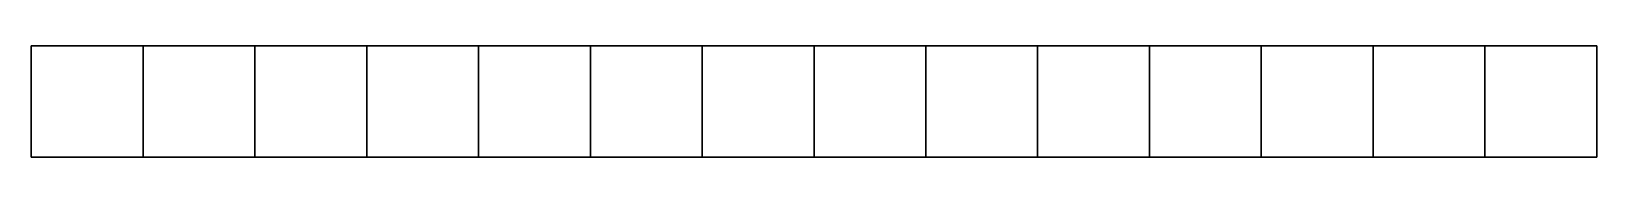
# Model space of a CAD drawing. Extents: x -700 to 700, y -50 to 50.
import ezdxf

# ---------------------------------------------------------------- set-up
doc = ezdxf.new("R2010")
doc.units = 0

msp = doc.modelspace()

# ---------------------------------------------------------------- linework, layer by layer
for points in [[(-700, -49.985458, 600), (-700, 49.985458, 600), (-600, 49.985458, 600), (-600, -49.985458, 600)], [(-700, -49.985458, -600), (-600, -49.985458, -600), (-600, 49.985458, -600), (-700, 49.985458, -600)], [(-700, -49.985458, -500.000031), (-700, -49.985458, -600), (-700, 49.985458, -600), (-700, 49.985458, -500.000031)], [(-700, -49.985458, -399.999969), (-700, -49.985458, -500.000031), (-700, 49.985458, -500.000031), (-700, 49.985458, -399.999969)], [(-700, -49.985458, -300), (-700, -49.985458, -399.999969), (-700, 49.985458, -399.999969), (-700, 49.985458, -300)], [(-700, -49.985458, -200.000031), (-700, -49.985458, -300), (-700, 49.985458, -300), (-700, 49.985458, -200.000031)], [(-700, -49.985458, -99.999977), (-700, -49.985458, -200.000031), (-700, 49.985458, -200.000031), (-700, 49.985458, -99.999977)], [(-700, -49.985458), (-700, -49.985458, -99.999977), (-700, 49.985458, -99.999977), (-700, 49.985458)], [(-700, -49.985458, 100.000015), (-700, -49.985458), (-700, 49.985458), (-700, 49.985458, 100.000015)], [(-700, -49.985458, 199.999985), (-700, -49.985458, 100.000015), (-700, 49.985458, 100.000015), (-700, 49.985458, 199.999985)], [(-700, -49.985458, 300), (-700, -49.985458, 199.999985), (-700, 49.985458, 199.999985), (-700, 49.985458, 300)], [(-700, -49.985458, 400), (-700, -49.985458, 300), (-700, 49.985458, 300), (-700, 49.985458, 400)], [(-700, -49.985458, 500), (-700, -49.985458, 400), (-700, 49.985458, 400), (-700, 49.985458, 500)], [(-700, -49.985458, 600), (-700, -49.985458, 500), (-700, 49.985458, 500), (-700, 49.985458, 600)], [(-700, 49.985458, 600), (-700, 49.985458, 500), (-600, 49.985458, 500), (-600, 49.985458, 600)], [(-700, 49.985458, 500), (-700, 49.985458, 400), (-600, 49.985458, 400), (-600, 49.985458, 500)], [(-700, 49.985458, 400), (-700, 49.985458, 300), (-600, 49.985458, 300), (-600, 49.985458, 400)], [(-700, 49.985458, 300), (-700, 49.985458, 199.999985), (-600, 49.985458, 199.999985), (-600, 49.985458, 300)], [(-700, 49.985458, 199.999985), (-700, 49.985458, 100.000015), (-600, 49.985458, 100.000015), (-600, 49.985458, 199.999985)], [(-700, 49.985458, 100.000015), (-700, 49.985458), (-600, 49.985458), (-600, 49.985458, 100.000015)], [(-700, 49.985458), (-700, 49.985458, -99.999977), (-600, 49.985458, -99.999977), (-600, 49.985458)], [(-700, 49.985458, -99.999977), (-700, 49.985458, -200.000031), (-600, 49.985458, -200.000031), (-600, 49.985458, -99.999977)], [(-700, 49.985458, -200.000031), (-700, 49.985458, -300), (-600, 49.985458, -300), (-600, 49.985458, -200.000031)], [(-700, 49.985458, -300), (-700, 49.985458, -399.999969), (-600, 49.985458, -399.999969), (-600, 49.985458, -300)], [(-700, 49.985458, -399.999969), (-700, 49.985458, -500.000031), (-600, 49.985458, -500.000031), (-600, 49.985458, -399.999969)], [(-700, 49.985458, -500.000031), (-700, 49.985458, -600), (-600, 49.985458, -600), (-600, 49.985458, -500.000031)], [(-600, -49.985458, 600), (-600, 49.985458, 600), (-500, 49.985458, 600), (-500, -49.985458, 600)], [(-600, -49.985458, -600), (-500, -49.985458, -600), (-500, 49.985458, -600), (-600, 49.985458, -600)], [(-600, 49.985458, 600), (-600, 49.985458, 500), (-500, 49.985458, 500), (-500, 49.985458, 600)], [(-600, 49.985458, 500), (-600, 49.985458, 400), (-500, 49.985458, 400), (-500, 49.985458, 500)], [(-600, 49.985458, 400), (-600, 49.985458, 300), (-500, 49.985458, 300), (-500, 49.985458, 400)], [(-600, 49.985458, 300), (-600, 49.985458, 199.999985), (-500, 49.985458, 199.999985), (-500, 49.985458, 300)], [(-600, 49.985458, 199.999985), (-600, 49.985458, 100.000015), (-500, 49.985458, 100.000015), (-500, 49.985458, 199.999985)], [(-600, 49.985458, 100.000015), (-600, 49.985458), (-500, 49.985458), (-500, 49.985458, 100.000015)], [(-600, 49.985458), (-600, 49.985458, -99.999977), (-500, 49.985458, -99.999977), (-500, 49.985458)], [(-600, 49.985458, -99.999977), (-600, 49.985458, -200.000031), (-500, 49.985458, -200.000031), (-500, 49.985458, -99.999977)], [(-600, 49.985458, -200.000031), (-600, 49.985458, -300), (-500, 49.985458, -300), (-500, 49.985458, -200.000031)], [(-600, 49.985458, -300), (-600, 49.985458, -399.999969), (-500, 49.985458, -399.999969), (-500, 49.985458, -300)], [(-600, 49.985458, -399.999969), (-600, 49.985458, -500.000031), (-500, 49.985458, -500.000031), (-500, 49.985458, -399.999969)], [(-600, 49.985458, -500.000031), (-600, 49.985458, -600), (-500, 49.985458, -600), (-500, 49.985458, -500.000031)], [(-500, -49.985458, 600), (-500, 49.985458, 600), (-400, 49.985458, 600), (-400, -49.985458, 600)], [(-500, -49.985458, -600), (-400, -49.985458, -600), (-400, 49.985458, -600), (-500, 49.985458, -600)], [(-500, 49.985458, 600), (-500, 49.985458, 500), (-400, 49.985458, 500), (-400, 49.985458, 600)], [(-500, 49.985458, 500), (-500, 49.985458, 400), (-400, 49.985458, 400), (-400, 49.985458, 500)], [(-500, 49.985458, 400), (-500, 49.985458, 300), (-400, 49.985458, 300), (-400, 49.985458, 400)], [(-500, 49.985458, 300), (-500, 49.985458, 199.999985), (-400, 49.985458, 199.999985), (-400, 49.985458, 300)], [(-500, 49.985458, 199.999985), (-500, 49.985458, 100.000015), (-400, 49.985458, 100.000015), (-400, 49.985458, 199.999985)], [(-500, 49.985458, 100.000015), (-500, 49.985458), (-400, 49.985458), (-400, 49.985458, 100.000015)], [(-500, 49.985458), (-500, 49.985458, -99.999977), (-400, 49.985458, -99.999977), (-400, 49.985458)], [(-500, 49.985458, -99.999977), (-500, 49.985458, -200.000031), (-400, 49.985458, -200.000031), (-400, 49.985458, -99.999977)], [(-500, 49.985458, -200.000031), (-500, 49.985458, -300), (-400, 49.985458, -300), (-400, 49.985458, -200.000031)], [(-500, 49.985458, -300), (-500, 49.985458, -399.999969), (-400, 49.985458, -399.999969), (-400, 49.985458, -300)], [(-500, 49.985458, -399.999969), (-500, 49.985458, -500.000031), (-400, 49.985458, -500.000031), (-400, 49.985458, -399.999969)], [(-500, 49.985458, -500.000031), (-500, 49.985458, -600), (-400, 49.985458, -600), (-400, 49.985458, -500.000031)], [(-400, -49.985458, 600), (-400, 49.985458, 600), (-300, 49.985458, 600), (-300, -49.985458, 600)], [(-400, -49.985458, -600), (-300, -49.985458, -600), (-300, 49.985458, -600), (-400, 49.985458, -600)], [(-400, 49.985458, 600), (-400, 49.985458, 500), (-300, 49.985458, 500), (-300, 49.985458, 600)], [(-400, 49.985458, 500), (-400, 49.985458, 400), (-300, 49.985458, 400), (-300, 49.985458, 500)], [(-400, 49.985458, 400), (-400, 49.985458, 300), (-300, 49.985458, 300), (-300, 49.985458, 400)], [(-400, 49.985458, 300), (-400, 49.985458, 199.999985), (-300, 49.985458, 199.999985), (-300, 49.985458, 300)], [(-400, 49.985458, 199.999985), (-400, 49.985458, 100.000015), (-300, 49.985458, 100.000015), (-300, 49.985458, 199.999985)], [(-400, 49.985458, 100.000015), (-400, 49.985458), (-300, 49.985458), (-300, 49.985458, 100.000015)], [(-400, 49.985458), (-400, 49.985458, -99.999977), (-300, 49.985458, -99.999977), (-300, 49.985458)], [(-400, 49.985458, -99.999977), (-400, 49.985458, -200.000031), (-300, 49.985458, -200.000031), (-300, 49.985458, -99.999977)], [(-400, 49.985458, -200.000031), (-400, 49.985458, -300), (-300, 49.985458, -300), (-300, 49.985458, -200.000031)], [(-400, 49.985458, -300), (-400, 49.985458, -399.999969), (-300, 49.985458, -399.999969), (-300, 49.985458, -300)], [(-400, 49.985458, -399.999969), (-400, 49.985458, -500.000031), (-300, 49.985458, -500.000031), (-300, 49.985458, -399.999969)], [(-400, 49.985458, -500.000031), (-400, 49.985458, -600), (-300, 49.985458, -600), (-300, 49.985458, -500.000031)], [(-300, -49.985458, 600), (-300, 49.985458, 600), (-199.999985, 49.985458, 600), (-199.999985, -49.985458, 600)], [(-300, -49.985458, -600), (-199.999985, -49.985458, -600), (-199.999985, 49.985458, -600), (-300, 49.985458, -600)], [(-300, 49.985458, 600), (-300, 49.985458, 500), (-199.999985, 49.985458, 500), (-199.999985, 49.985458, 600)], [(-300, 49.985458, 500), (-300, 49.985458, 400), (-199.999985, 49.985458, 400), (-199.999985, 49.985458, 500)], [(-300, 49.985458, 400), (-300, 49.985458, 300), (-199.999985, 49.985458, 300), (-199.999985, 49.985458, 400)], [(-300, 49.985458, 300), (-300, 49.985458, 199.999985), (-199.999985, 49.985458, 199.999985), (-199.999985, 49.985458, 300)], [(-300, 49.985458, 199.999985), (-300, 49.985458, 100.000015), (-199.999985, 49.985458, 100.000015), (-199.999985, 49.985458, 199.999985)], [(-300, 49.985458, 100.000015), (-300, 49.985458), (-199.999985, 49.985458), (-199.999985, 49.985458, 100.000015)], [(-300, 49.985458), (-300, 49.985458, -99.999977), (-199.999985, 49.985458, -99.999977), (-199.999985, 49.985458)], [(-300, 49.985458, -99.999977), (-300, 49.985458, -200.000031), (-199.999985, 49.985458, -200.000031), (-199.999985, 49.985458, -99.999977)], [(-300, 49.985458, -200.000031), (-300, 49.985458, -300), (-199.999985, 49.985458, -300), (-199.999985, 49.985458, -200.000031)], [(-300, 49.985458, -300), (-300, 49.985458, -399.999969), (-199.999985, 49.985458, -399.999969), (-199.999985, 49.985458, -300)], [(-300, 49.985458, -399.999969), (-300, 49.985458, -500.000031), (-199.999985, 49.985458, -500.000031), (-199.999985, 49.985458, -399.999969)], [(-300, 49.985458, -500.000031), (-300, 49.985458, -600), (-199.999985, 49.985458, -600), (-199.999985, 49.985458, -500.000031)], [(-199.999985, -49.985458, 600), (-199.999985, 49.985458, 600), (-99.999992, 49.985458, 600), (-99.999992, -49.985458, 600)], [(-199.999985, -49.985458, -600), (-99.999992, -49.985458, -600), (-99.999992, 49.985458, -600), (-199.999985, 49.985458, -600)], [(-199.999985, 49.985458, 600), (-199.999985, 49.985458, 500), (-99.999992, 49.985458, 500), (-99.999992, 49.985458, 600)], [(-199.999985, 49.985458, 500), (-199.999985, 49.985458, 400), (-99.999992, 49.985458, 400), (-99.999992, 49.985458, 500)], [(-199.999985, 49.985458, 400), (-199.999985, 49.985458, 300), (-99.999992, 49.985458, 300), (-99.999992, 49.985458, 400)], [(-199.999985, 49.985458, 300), (-199.999985, 49.985458, 199.999985), (-99.999992, 49.985458, 199.999985), (-99.999992, 49.985458, 300)], [(-199.999985, 49.985458, 199.999985), (-199.999985, 49.985458, 100.000015), (-99.999992, 49.985458, 100.000015), (-99.999992, 49.985458, 199.999985)], [(-199.999985, 49.985458, 100.000015), (-199.999985, 49.985458), (-99.999992, 49.985458), (-99.999992, 49.985458, 100.000015)], [(-199.999985, 49.985458), (-199.999985, 49.985458, -99.999977), (-99.999992, 49.985458, -99.999977), (-99.999992, 49.985458)], [(-199.999985, 49.985458, -99.999977), (-199.999985, 49.985458, -200.000031), (-99.999992, 49.985458, -200.000031), (-99.999992, 49.985458, -99.999977)], [(-199.999985, 49.985458, -200.000031), (-199.999985, 49.985458, -300), (-99.999992, 49.985458, -300), (-99.999992, 49.985458, -200.000031)], [(-199.999985, 49.985458, -300), (-199.999985, 49.985458, -399.999969), (-99.999992, 49.985458, -399.999969), (-99.999992, 49.985458, -300)], [(-199.999985, 49.985458, -399.999969), (-199.999985, 49.985458, -500.000031), (-99.999992, 49.985458, -500.000031), (-99.999992, 49.985458, -399.999969)], [(-199.999985, 49.985458, -500.000031), (-199.999985, 49.985458, -600), (-99.999992, 49.985458, -600), (-99.999992, 49.985458, -500.000031)], [(-99.999992, -49.985458, 600), (-99.999992, 49.985458, 600), (0, 49.985458, 600), (0, -49.985458, 600)], [(-99.999992, -49.985458, -600), (0, -49.985458, -600), (0, 49.985458, -600), (-99.999992, 49.985458, -600)], [(-99.999992, 49.985458, 600), (-99.999992, 49.985458, 500), (0, 49.985458, 500), (0, 49.985458, 600)], [(-99.999992, 49.985458, 500), (-99.999992, 49.985458, 400), (0, 49.985458, 400), (0, 49.985458, 500)], [(-99.999992, 49.985458, 400), (-99.999992, 49.985458, 300), (0, 49.985458, 300), (0, 49.985458, 400)], [(-99.999992, 49.985458, 300), (-99.999992, 49.985458, 199.999985), (0, 49.985458, 199.999985), (0, 49.985458, 300)], [(-99.999992, 49.985458, 199.999985), (-99.999992, 49.985458, 100.000015), (0, 49.985458, 100.000015), (0, 49.985458, 199.999985)], [(-99.999992, 49.985458, 100.000015), (-99.999992, 49.985458), (0, 49.985458), (0, 49.985458, 100.000015)], [(-99.999992, 49.985458), (-99.999992, 49.985458, -99.999977), (0, 49.985458, -99.999977), (0, 49.985458)], [(-99.999992, 49.985458, -99.999977), (-99.999992, 49.985458, -200.000031), (0, 49.985458, -200.000031), (0, 49.985458, -99.999977)], [(-99.999992, 49.985458, -200.000031), (-99.999992, 49.985458, -300), (0, 49.985458, -300), (0, 49.985458, -200.000031)], [(-99.999992, 49.985458, -300), (-99.999992, 49.985458, -399.999969), (0, 49.985458, -399.999969), (0, 49.985458, -300)], [(-99.999992, 49.985458, -399.999969), (-99.999992, 49.985458, -500.000031), (0, 49.985458, -500.000031), (0, 49.985458, -399.999969)], [(-99.999992, 49.985458, -500.000031), (-99.999992, 49.985458, -600), (0, 49.985458, -600), (0, 49.985458, -500.000031)], [(0, -49.985458, 600), (0, 49.985458, 600), (100.000031, 49.985458, 600), (100.000031, -49.985458, 600)], [(0, -49.985458, -600), (100.000031, -49.985458, -600), (100.000031, 49.985458, -600), (0, 49.985458, -600)], [(0, 49.985458, 600), (0, 49.985458, 500), (100.000031, 49.985458, 500), (100.000031, 49.985458, 600)], [(0, 49.985458, 500), (0, 49.985458, 400), (100.000031, 49.985458, 400), (100.000031, 49.985458, 500)], [(0, 49.985458, 400), (0, 49.985458, 300), (100.000031, 49.985458, 300), (100.000031, 49.985458, 400)], [(0, 49.985458, 300), (0, 49.985458, 199.999985), (100.000031, 49.985458, 199.999985), (100.000031, 49.985458, 300)], [(0, 49.985458, 199.999985), (0, 49.985458, 100.000015), (100.000031, 49.985458, 100.000015), (100.000031, 49.985458, 199.999985)], [(0, 49.985458, 100.000015), (0, 49.985458), (100.000031, 49.985458), (100.000031, 49.985458, 100.000015)], [(0, 49.985458), (0, 49.985458, -99.999977), (100.000031, 49.985458, -99.999977), (100.000031, 49.985458)], [(0, 49.985458, -99.999977), (0, 49.985458, -200.000031), (100.000031, 49.985458, -200.000031), (100.000031, 49.985458, -99.999977)], [(0, 49.985458, -200.000031), (0, 49.985458, -300), (100.000031, 49.985458, -300), (100.000031, 49.985458, -200.000031)], [(0, 49.985458, -300), (0, 49.985458, -399.999969), (100.000031, 49.985458, -399.999969), (100.000031, 49.985458, -300)], [(0, 49.985458, -399.999969), (0, 49.985458, -500.000031), (100.000031, 49.985458, -500.000031), (100.000031, 49.985458, -399.999969)], [(0, 49.985458, -500.000031), (0, 49.985458, -600), (100.000031, 49.985458, -600), (100.000031, 49.985458, -500.000031)], [(100.000031, -49.985458, 600), (100.000031, 49.985458, 600), (200, 49.985458, 600), (200, -49.985458, 600)], [(100.000031, -49.985458, -600), (200, -49.985458, -600), (200, 49.985458, -600), (100.000031, 49.985458, -600)], [(100.000031, 49.985458, 600), (100.000031, 49.985458, 500), (200, 49.985458, 500), (200, 49.985458, 600)], [(100.000031, 49.985458, 500), (100.000031, 49.985458, 400), (200, 49.985458, 400), (200, 49.985458, 500)], [(100.000031, 49.985458, 400), (100.000031, 49.985458, 300), (200, 49.985458, 300), (200, 49.985458, 400)], [(100.000031, 49.985458, 300), (100.000031, 49.985458, 199.999985), (200, 49.985458, 199.999985), (200, 49.985458, 300)], [(100.000031, 49.985458, 199.999985), (100.000031, 49.985458, 100.000015), (200, 49.985458, 100.000015), (200, 49.985458, 199.999985)], [(100.000031, 49.985458, 100.000015), (100.000031, 49.985458), (200, 49.985458), (200, 49.985458, 100.000015)], [(100.000031, 49.985458), (100.000031, 49.985458, -99.999977), (200, 49.985458, -99.999977), (200, 49.985458)], [(100.000031, 49.985458, -99.999977), (100.000031, 49.985458, -200.000031), (200, 49.985458, -200.000031), (200, 49.985458, -99.999977)], [(100.000031, 49.985458, -200.000031), (100.000031, 49.985458, -300), (200, 49.985458, -300), (200, 49.985458, -200.000031)], [(100.000031, 49.985458, -300), (100.000031, 49.985458, -399.999969), (200, 49.985458, -399.999969), (200, 49.985458, -300)], [(100.000031, 49.985458, -399.999969), (100.000031, 49.985458, -500.000031), (200, 49.985458, -500.000031), (200, 49.985458, -399.999969)], [(100.000031, 49.985458, -500.000031), (100.000031, 49.985458, -600), (200, 49.985458, -600), (200, 49.985458, -500.000031)], [(200, -49.985458, 600), (200, 49.985458, 600), (300.000031, 49.985458, 600), (300.000031, -49.985458, 600)], [(200, -49.985458, -600), (300.000031, -49.985458, -600), (300.000031, 49.985458, -600), (200, 49.985458, -600)], [(200, 49.985458, 600), (200, 49.985458, 500), (300.000031, 49.985458, 500), (300.000031, 49.985458, 600)], [(200, 49.985458, 500), (200, 49.985458, 400), (300.000031, 49.985458, 400), (300.000031, 49.985458, 500)], [(200, 49.985458, 400), (200, 49.985458, 300), (300.000031, 49.985458, 300), (300.000031, 49.985458, 400)], [(200, 49.985458, 300), (200, 49.985458, 199.999985), (300.000031, 49.985458, 199.999985), (300.000031, 49.985458, 300)], [(200, 49.985458, 199.999985), (200, 49.985458, 100.000015), (300.000031, 49.985458, 100.000015), (300.000031, 49.985458, 199.999985)], [(200, 49.985458, 100.000015), (200, 49.985458), (300.000031, 49.985458), (300.000031, 49.985458, 100.000015)], [(200, 49.985458), (200, 49.985458, -99.999977), (300.000031, 49.985458, -99.999977), (300.000031, 49.985458)], [(200, 49.985458, -99.999977), (200, 49.985458, -200.000031), (300.000031, 49.985458, -200.000031), (300.000031, 49.985458, -99.999977)], [(200, 49.985458, -200.000031), (200, 49.985458, -300), (300.000031, 49.985458, -300), (300.000031, 49.985458, -200.000031)], [(200, 49.985458, -300), (200, 49.985458, -399.999969), (300.000031, 49.985458, -399.999969), (300.000031, 49.985458, -300)], [(200, 49.985458, -399.999969), (200, 49.985458, -500.000031), (300.000031, 49.985458, -500.000031), (300.000031, 49.985458, -399.999969)], [(200, 49.985458, -500.000031), (200, 49.985458, -600), (300.000031, 49.985458, -600), (300.000031, 49.985458, -500.000031)], [(300.000031, -49.985458, 600), (300.000031, 49.985458, 600), (399.999969, 49.985458, 600), (399.999969, -49.985458, 600)], [(300.000031, -49.985458, -600), (399.999969, -49.985458, -600), (399.999969, 49.985458, -600), (300.000031, 49.985458, -600)], [(300.000031, 49.985458, 600), (300.000031, 49.985458, 500), (399.999969, 49.985458, 500), (399.999969, 49.985458, 600)], [(300.000031, 49.985458, 500), (300.000031, 49.985458, 400), (399.999969, 49.985458, 400), (399.999969, 49.985458, 500)], [(300.000031, 49.985458, 400), (300.000031, 49.985458, 300), (399.999969, 49.985458, 300), (399.999969, 49.985458, 400)], [(300.000031, 49.985458, 300), (300.000031, 49.985458, 199.999985), (399.999969, 49.985458, 199.999985), (399.999969, 49.985458, 300)], [(300.000031, 49.985458, 199.999985), (300.000031, 49.985458, 100.000015), (399.999969, 49.985458, 100.000015), (399.999969, 49.985458, 199.999985)], [(300.000031, 49.985458, 100.000015), (300.000031, 49.985458), (399.999969, 49.985458), (399.999969, 49.985458, 100.000015)], [(300.000031, 49.985458), (300.000031, 49.985458, -99.999977), (399.999969, 49.985458, -99.999977), (399.999969, 49.985458)], [(300.000031, 49.985458, -99.999977), (300.000031, 49.985458, -200.000031), (399.999969, 49.985458, -200.000031), (399.999969, 49.985458, -99.999977)], [(300.000031, 49.985458, -200.000031), (300.000031, 49.985458, -300), (399.999969, 49.985458, -300), (399.999969, 49.985458, -200.000031)], [(300.000031, 49.985458, -300), (300.000031, 49.985458, -399.999969), (399.999969, 49.985458, -399.999969), (399.999969, 49.985458, -300)], [(300.000031, 49.985458, -399.999969), (300.000031, 49.985458, -500.000031), (399.999969, 49.985458, -500.000031), (399.999969, 49.985458, -399.999969)], [(300.000031, 49.985458, -500.000031), (300.000031, 49.985458, -600), (399.999969, 49.985458, -600), (399.999969, 49.985458, -500.000031)], [(399.999969, -49.985458, 600), (399.999969, 49.985458, 600), (500, 49.985458, 600), (500, -49.985458, 600)], [(399.999969, -49.985458, -600), (500, -49.985458, -600), (500, 49.985458, -600), (399.999969, 49.985458, -600)], [(399.999969, 49.985458, 600), (399.999969, 49.985458, 500), (500, 49.985458, 500), (500, 49.985458, 600)], [(399.999969, 49.985458, 500), (399.999969, 49.985458, 400), (500, 49.985458, 400), (500, 49.985458, 500)], [(399.999969, 49.985458, 400), (399.999969, 49.985458, 300), (500, 49.985458, 300), (500, 49.985458, 400)], [(399.999969, 49.985458, 300), (399.999969, 49.985458, 199.999985), (500, 49.985458, 199.999985), (500, 49.985458, 300)], [(399.999969, 49.985458, 199.999985), (399.999969, 49.985458, 100.000015), (500, 49.985458, 100.000015), (500, 49.985458, 199.999985)], [(399.999969, 49.985458, 100.000015), (399.999969, 49.985458), (500, 49.985458), (500, 49.985458, 100.000015)], [(399.999969, 49.985458), (399.999969, 49.985458, -99.999977), (500, 49.985458, -99.999977), (500, 49.985458)], [(399.999969, 49.985458, -99.999977), (399.999969, 49.985458, -200.000031), (500, 49.985458, -200.000031), (500, 49.985458, -99.999977)], [(399.999969, 49.985458, -200.000031), (399.999969, 49.985458, -300), (500, 49.985458, -300), (500, 49.985458, -200.000031)], [(399.999969, 49.985458, -300), (399.999969, 49.985458, -399.999969), (500, 49.985458, -399.999969), (500, 49.985458, -300)], [(399.999969, 49.985458, -399.999969), (399.999969, 49.985458, -500.000031), (500, 49.985458, -500.000031), (500, 49.985458, -399.999969)], [(399.999969, 49.985458, -500.000031), (399.999969, 49.985458, -600), (500, 49.985458, -600), (500, 49.985458, -500.000031)], [(500, -49.985458, 600), (500, 49.985458, 600), (599.999939, 49.985458, 600), (599.999939, -49.985458, 600)], [(500, -49.985458, -600), (599.999939, -49.985458, -600), (599.999939, 49.985458, -600), (500, 49.985458, -600)], [(500, 49.985458, 600), (500, 49.985458, 500), (599.999939, 49.985458, 500), (599.999939, 49.985458, 600)], [(500, 49.985458, 500), (500, 49.985458, 400), (599.999939, 49.985458, 400), (599.999939, 49.985458, 500)], [(500, 49.985458, 400), (500, 49.985458, 300), (599.999939, 49.985458, 300), (599.999939, 49.985458, 400)], [(500, 49.985458, 300), (500, 49.985458, 199.999985), (599.999939, 49.985458, 199.999985), (599.999939, 49.985458, 300)], [(500, 49.985458, 199.999985), (500, 49.985458, 100.000015), (599.999939, 49.985458, 100.000015), (599.999939, 49.985458, 199.999985)], [(500, 49.985458, 100.000015), (500, 49.985458), (599.999939, 49.985458), (599.999939, 49.985458, 100.000015)], [(500, 49.985458), (500, 49.985458, -99.999977), (599.999939, 49.985458, -99.999977), (599.999939, 49.985458)], [(500, 49.985458, -99.999977), (500, 49.985458, -200.000031), (599.999939, 49.985458, -200.000031), (599.999939, 49.985458, -99.999977)], [(500, 49.985458, -200.000031), (500, 49.985458, -300), (599.999939, 49.985458, -300), (599.999939, 49.985458, -200.000031)], [(500, 49.985458, -300), (500, 49.985458, -399.999969), (599.999939, 49.985458, -399.999969), (599.999939, 49.985458, -300)], [(500, 49.985458, -399.999969), (500, 49.985458, -500.000031), (599.999939, 49.985458, -500.000031), (599.999939, 49.985458, -399.999969)], [(500, 49.985458, -500.000031), (500, 49.985458, -600), (599.999939, 49.985458, -600), (599.999939, 49.985458, -500.000031)], [(599.999939, -49.985458, 600), (599.999939, 49.985458, 600), (700, 49.985458, 600), (700, -49.985458, 600)], [(599.999939, -49.985458, -600), (700, -49.985458, -600), (700, 49.985458, -600), (599.999939, 49.985458, -600)], [(599.999939, 49.985458, 600), (599.999939, 49.985458, 500), (700, 49.985458, 500), (700, 49.985458, 600)], [(599.999939, 49.985458, 500), (599.999939, 49.985458, 400), (700, 49.985458, 400), (700, 49.985458, 500)], [(599.999939, 49.985458, 400), (599.999939, 49.985458, 300), (700, 49.985458, 300), (700, 49.985458, 400)], [(599.999939, 49.985458, 300), (599.999939, 49.985458, 199.999985), (700, 49.985458, 199.999985), (700, 49.985458, 300)], [(599.999939, 49.985458, 199.999985), (599.999939, 49.985458, 100.000015), (700, 49.985458, 100.000015), (700, 49.985458, 199.999985)], [(599.999939, 49.985458, 100.000015), (599.999939, 49.985458), (700, 49.985458), (700, 49.985458, 100.000015)], [(599.999939, 49.985458), (599.999939, 49.985458, -99.999977), (700, 49.985458, -99.999977), (700, 49.985458)], [(599.999939, 49.985458, -99.999977), (599.999939, 49.985458, -200.000031), (700, 49.985458, -200.000031), (700, 49.985458, -99.999977)], [(599.999939, 49.985458, -200.000031), (599.999939, 49.985458, -300), (700, 49.985458, -300), (700, 49.985458, -200.000031)], [(599.999939, 49.985458, -300), (599.999939, 49.985458, -399.999969), (700, 49.985458, -399.999969), (700, 49.985458, -300)], [(599.999939, 49.985458, -399.999969), (599.999939, 49.985458, -500.000031), (700, 49.985458, -500.000031), (700, 49.985458, -399.999969)], [(599.999939, 49.985458, -500.000031), (599.999939, 49.985458, -600), (700, 49.985458, -600), (700, 49.985458, -500.000031)], [(700, -49.985458, 600), (700, 49.985458, 600), (700, 49.985458, 500), (700, -49.985458, 500)], [(700, -49.985458, 500), (700, 49.985458, 500), (700, 49.985458, 400), (700, -49.985458, 400)], [(700, -49.985458, 400), (700, 49.985458, 400), (700, 49.985458, 300), (700, -49.985458, 300)], [(700, -49.985458, 300), (700, 49.985458, 300), (700, 49.985458, 199.999985), (700, -49.985458, 199.999985)], [(700, -49.985458, 199.999985), (700, 49.985458, 199.999985), (700, 49.985458, 100.000015), (700, -49.985458, 100.000015)], [(700, -49.985458, 100.000015), (700, 49.985458, 100.000015), (700, 49.985458), (700, -49.985458)], [(700, -49.985458), (700, 49.985458), (700, 49.985458, -99.999977), (700, -49.985458, -99.999977)], [(700, -49.985458, -99.999977), (700, 49.985458, -99.999977), (700, 49.985458, -200.000031), (700, -49.985458, -200.000031)], [(700, -49.985458, -200.000031), (700, 49.985458, -200.000031), (700, 49.985458, -300), (700, -49.985458, -300)], [(700, -49.985458, -300), (700, 49.985458, -300), (700, 49.985458, -399.999969), (700, -49.985458, -399.999969)], [(700, -49.985458, -399.999969), (700, 49.985458, -399.999969), (700, 49.985458, -500.000031), (700, -49.985458, -500.000031)], [(700, -49.985458, -500.000031), (700, 49.985458, -500.000031), (700, 49.985458, -600), (700, -49.985458, -600)], [(-700, -49.985458, 600), (-600, -49.985458, 600), (-600, -49.985458, 500), (-700, -49.985458, 500)], [(-700, -49.985458, 500), (-600, -49.985458, 500), (-600, -49.985458, 400), (-700, -49.985458, 400)], [(-700, -49.985458, 400), (-600, -49.985458, 400), (-600, -49.985458, 300), (-700, -49.985458, 300)], [(-700, -49.985458, 300), (-600, -49.985458, 300), (-600, -49.985458, 199.999985), (-700, -49.985458, 199.999985)], [(-700, -49.985458, 199.999985), (-600, -49.985458, 199.999985), (-600, -49.985458, 100.000015), (-700, -49.985458, 100.000015)], [(-700, -49.985458, 100.000015), (-600, -49.985458, 100.000015), (-600, -49.985458), (-700, -49.985458)], [(-700, -49.985458), (-600, -49.985458), (-600, -49.985458, -99.999977), (-700, -49.985458, -99.999977)], [(-700, -49.985458, -99.999977), (-600, -49.985458, -99.999977), (-600, -49.985458, -200.000031), (-700, -49.985458, -200.000031)], [(-700, -49.985458, -200.000031), (-600, -49.985458, -200.000031), (-600, -49.985458, -300), (-700, -49.985458, -300)], [(-700, -49.985458, -300), (-600, -49.985458, -300), (-600, -49.985458, -399.999969), (-700, -49.985458, -399.999969)], [(-700, -49.985458, -399.999969), (-600, -49.985458, -399.999969), (-600, -49.985458, -500.000031), (-700, -49.985458, -500.000031)], [(-700, -49.985458, -500.000031), (-600, -49.985458, -500.000031), (-600, -49.985458, -600), (-700, -49.985458, -600)], [(-600, -49.985458, 600), (-500, -49.985458, 600), (-500, -49.985458, 500), (-600, -49.985458, 500)], [(-600, -49.985458, 500), (-500, -49.985458, 500), (-500, -49.985458, 400), (-600, -49.985458, 400)], [(-600, -49.985458, 400), (-500, -49.985458, 400), (-500, -49.985458, 300), (-600, -49.985458, 300)], [(-600, -49.985458, 300), (-500, -49.985458, 300), (-500, -49.985458, 199.999985), (-600, -49.985458, 199.999985)], [(-600, -49.985458, 199.999985), (-500, -49.985458, 199.999985), (-500, -49.985458, 100.000015), (-600, -49.985458, 100.000015)], [(-600, -49.985458, 100.000015), (-500, -49.985458, 100.000015), (-500, -49.985458), (-600, -49.985458)], [(-600, -49.985458), (-500, -49.985458), (-500, -49.985458, -99.999977), (-600, -49.985458, -99.999977)], [(-600, -49.985458, -99.999977), (-500, -49.985458, -99.999977), (-500, -49.985458, -200.000031), (-600, -49.985458, -200.000031)], [(-600, -49.985458, -200.000031), (-500, -49.985458, -200.000031), (-500, -49.985458, -300), (-600, -49.985458, -300)], [(-600, -49.985458, -300), (-500, -49.985458, -300), (-500, -49.985458, -399.999969), (-600, -49.985458, -399.999969)], [(-600, -49.985458, -399.999969), (-500, -49.985458, -399.999969), (-500, -49.985458, -500.000031), (-600, -49.985458, -500.000031)], [(-600, -49.985458, -500.000031), (-500, -49.985458, -500.000031), (-500, -49.985458, -600), (-600, -49.985458, -600)], [(-500, -49.985458, 600), (-400, -49.985458, 600), (-400, -49.985458, 500), (-500, -49.985458, 500)], [(-500, -49.985458, 500), (-400, -49.985458, 500), (-400, -49.985458, 400), (-500, -49.985458, 400)], [(-500, -49.985458, 400), (-400, -49.985458, 400), (-400, -49.985458, 300), (-500, -49.985458, 300)], [(-500, -49.985458, 300), (-400, -49.985458, 300), (-400, -49.985458, 199.999985), (-500, -49.985458, 199.999985)], [(-500, -49.985458, 199.999985), (-400, -49.985458, 199.999985), (-400, -49.985458, 100.000015), (-500, -49.985458, 100.000015)], [(-500, -49.985458, 100.000015), (-400, -49.985458, 100.000015), (-400, -49.985458), (-500, -49.985458)], [(-500, -49.985458), (-400, -49.985458), (-400, -49.985458, -99.999977), (-500, -49.985458, -99.999977)], [(-500, -49.985458, -99.999977), (-400, -49.985458, -99.999977), (-400, -49.985458, -200.000031), (-500, -49.985458, -200.000031)], [(-500, -49.985458, -200.000031), (-400, -49.985458, -200.000031), (-400, -49.985458, -300), (-500, -49.985458, -300)], [(-500, -49.985458, -300), (-400, -49.985458, -300), (-400, -49.985458, -399.999969), (-500, -49.985458, -399.999969)], [(-500, -49.985458, -399.999969), (-400, -49.985458, -399.999969), (-400, -49.985458, -500.000031), (-500, -49.985458, -500.000031)], [(-500, -49.985458, -500.000031), (-400, -49.985458, -500.000031), (-400, -49.985458, -600), (-500, -49.985458, -600)], [(-400, -49.985458, 600), (-300, -49.985458, 600), (-300, -49.985458, 500), (-400, -49.985458, 500)], [(-400, -49.985458, 500), (-300, -49.985458, 500), (-300, -49.985458, 400), (-400, -49.985458, 400)], [(-400, -49.985458, 400), (-300, -49.985458, 400), (-300, -49.985458, 300), (-400, -49.985458, 300)], [(-400, -49.985458, 300), (-300, -49.985458, 300), (-300, -49.985458, 199.999985), (-400, -49.985458, 199.999985)], [(-400, -49.985458, 199.999985), (-300, -49.985458, 199.999985), (-300, -49.985458, 100.000015), (-400, -49.985458, 100.000015)], [(-400, -49.985458, 100.000015), (-300, -49.985458, 100.000015), (-300, -49.985458), (-400, -49.985458)], [(-400, -49.985458), (-300, -49.985458), (-300, -49.985458, -99.999977), (-400, -49.985458, -99.999977)], [(-400, -49.985458, -99.999977), (-300, -49.985458, -99.999977), (-300, -49.985458, -200.000031), (-400, -49.985458, -200.000031)], [(-400, -49.985458, -200.000031), (-300, -49.985458, -200.000031), (-300, -49.985458, -300), (-400, -49.985458, -300)], [(-400, -49.985458, -300), (-300, -49.985458, -300), (-300, -49.985458, -399.999969), (-400, -49.985458, -399.999969)], [(-400, -49.985458, -399.999969), (-300, -49.985458, -399.999969), (-300, -49.985458, -500.000031), (-400, -49.985458, -500.000031)], [(-400, -49.985458, -500.000031), (-300, -49.985458, -500.000031), (-300, -49.985458, -600), (-400, -49.985458, -600)], [(-300, -49.985458, 600), (-199.999985, -49.985458, 600), (-199.999985, -49.985458, 500), (-300, -49.985458, 500)], [(-300, -49.985458, 500), (-199.999985, -49.985458, 500), (-199.999985, -49.985458, 400), (-300, -49.985458, 400)], [(-300, -49.985458, 400), (-199.999985, -49.985458, 400), (-199.999985, -49.985458, 300), (-300, -49.985458, 300)], [(-300, -49.985458, 300), (-199.999985, -49.985458, 300), (-199.999985, -49.985458, 199.999985), (-300, -49.985458, 199.999985)], [(-300, -49.985458, 199.999985), (-199.999985, -49.985458, 199.999985), (-199.999985, -49.985458, 100.000015), (-300, -49.985458, 100.000015)], [(-300, -49.985458, 100.000015), (-199.999985, -49.985458, 100.000015), (-199.999985, -49.985458), (-300, -49.985458)], [(-300, -49.985458), (-199.999985, -49.985458), (-199.999985, -49.985458, -99.999977), (-300, -49.985458, -99.999977)], [(-300, -49.985458, -99.999977), (-199.999985, -49.985458, -99.999977), (-199.999985, -49.985458, -200.000031), (-300, -49.985458, -200.000031)], [(-300, -49.985458, -200.000031), (-199.999985, -49.985458, -200.000031), (-199.999985, -49.985458, -300), (-300, -49.985458, -300)], [(-300, -49.985458, -300), (-199.999985, -49.985458, -300), (-199.999985, -49.985458, -399.999969), (-300, -49.985458, -399.999969)], [(-300, -49.985458, -399.999969), (-199.999985, -49.985458, -399.999969), (-199.999985, -49.985458, -500.000031), (-300, -49.985458, -500.000031)], [(-300, -49.985458, -500.000031), (-199.999985, -49.985458, -500.000031), (-199.999985, -49.985458, -600), (-300, -49.985458, -600)], [(-199.999985, -49.985458, 600), (-99.999992, -49.985458, 600), (-99.999992, -49.985458, 500), (-199.999985, -49.985458, 500)], [(-199.999985, -49.985458, 500), (-99.999992, -49.985458, 500), (-99.999992, -49.985458, 400), (-199.999985, -49.985458, 400)], [(-199.999985, -49.985458, 400), (-99.999992, -49.985458, 400), (-99.999992, -49.985458, 300), (-199.999985, -49.985458, 300)], [(-199.999985, -49.985458, 300), (-99.999992, -49.985458, 300), (-99.999992, -49.985458, 199.999985), (-199.999985, -49.985458, 199.999985)], [(-199.999985, -49.985458, 199.999985), (-99.999992, -49.985458, 199.999985), (-99.999992, -49.985458, 100.000015), (-199.999985, -49.985458, 100.000015)], [(-199.999985, -49.985458, 100.000015), (-99.999992, -49.985458, 100.000015), (-99.999992, -49.985458), (-199.999985, -49.985458)], [(-199.999985, -49.985458), (-99.999992, -49.985458), (-99.999992, -49.985458, -99.999977), (-199.999985, -49.985458, -99.999977)], [(-199.999985, -49.985458, -99.999977), (-99.999992, -49.985458, -99.999977), (-99.999992, -49.985458, -200.000031), (-199.999985, -49.985458, -200.000031)], [(-199.999985, -49.985458, -200.000031), (-99.999992, -49.985458, -200.000031), (-99.999992, -49.985458, -300), (-199.999985, -49.985458, -300)], [(-199.999985, -49.985458, -300), (-99.999992, -49.985458, -300), (-99.999992, -49.985458, -399.999969), (-199.999985, -49.985458, -399.999969)], [(-199.999985, -49.985458, -399.999969), (-99.999992, -49.985458, -399.999969), (-99.999992, -49.985458, -500.000031), (-199.999985, -49.985458, -500.000031)], [(-199.999985, -49.985458, -500.000031), (-99.999992, -49.985458, -500.000031), (-99.999992, -49.985458, -600), (-199.999985, -49.985458, -600)], [(-99.999992, -49.985458, 600), (0, -49.985458, 600), (0, -49.985458, 500), (-99.999992, -49.985458, 500)], [(-99.999992, -49.985458, 500), (0, -49.985458, 500), (0, -49.985458, 400), (-99.999992, -49.985458, 400)], [(-99.999992, -49.985458, 400), (0, -49.985458, 400), (0, -49.985458, 300), (-99.999992, -49.985458, 300)], [(-99.999992, -49.985458, 300), (0, -49.985458, 300), (0, -49.985458, 199.999985), (-99.999992, -49.985458, 199.999985)], [(-99.999992, -49.985458, 199.999985), (0, -49.985458, 199.999985), (0, -49.985458, 100.000015), (-99.999992, -49.985458, 100.000015)], [(-99.999992, -49.985458, 100.000015), (0, -49.985458, 100.000015), (0, -49.985458), (-99.999992, -49.985458)], [(-99.999992, -49.985458), (0, -49.985458), (0, -49.985458, -99.999977), (-99.999992, -49.985458, -99.999977)], [(-99.999992, -49.985458, -99.999977), (0, -49.985458, -99.999977), (0, -49.985458, -200.000031), (-99.999992, -49.985458, -200.000031)], [(-99.999992, -49.985458, -200.000031), (0, -49.985458, -200.000031), (0, -49.985458, -300), (-99.999992, -49.985458, -300)], [(-99.999992, -49.985458, -300), (0, -49.985458, -300), (0, -49.985458, -399.999969), (-99.999992, -49.985458, -399.999969)], [(-99.999992, -49.985458, -399.999969), (0, -49.985458, -399.999969), (0, -49.985458, -500.000031), (-99.999992, -49.985458, -500.000031)], [(-99.999992, -49.985458, -500.000031), (0, -49.985458, -500.000031), (0, -49.985458, -600), (-99.999992, -49.985458, -600)], [(0, -49.985458, 600), (100.000031, -49.985458, 600), (100.000031, -49.985458, 500), (0, -49.985458, 500)], [(0, -49.985458, 500), (100.000031, -49.985458, 500), (100.000031, -49.985458, 400), (0, -49.985458, 400)], [(0, -49.985458, 400), (100.000031, -49.985458, 400), (100.000031, -49.985458, 300), (0, -49.985458, 300)], [(0, -49.985458, 300), (100.000031, -49.985458, 300), (100.000031, -49.985458, 199.999985), (0, -49.985458, 199.999985)], [(0, -49.985458, 199.999985), (100.000031, -49.985458, 199.999985), (100.000031, -49.985458, 100.000015), (0, -49.985458, 100.000015)], [(0, -49.985458, 100.000015), (100.000031, -49.985458, 100.000015), (100.000031, -49.985458), (0, -49.985458)], [(0, -49.985458), (100.000031, -49.985458), (100.000031, -49.985458, -99.999977), (0, -49.985458, -99.999977)], [(0, -49.985458, -99.999977), (100.000031, -49.985458, -99.999977), (100.000031, -49.985458, -200.000031), (0, -49.985458, -200.000031)], [(0, -49.985458, -200.000031), (100.000031, -49.985458, -200.000031), (100.000031, -49.985458, -300), (0, -49.985458, -300)], [(0, -49.985458, -300), (100.000031, -49.985458, -300), (100.000031, -49.985458, -399.999969), (0, -49.985458, -399.999969)], [(0, -49.985458, -399.999969), (100.000031, -49.985458, -399.999969), (100.000031, -49.985458, -500.000031), (0, -49.985458, -500.000031)], [(0, -49.985458, -500.000031), (100.000031, -49.985458, -500.000031), (100.000031, -49.985458, -600), (0, -49.985458, -600)], [(100.000031, -49.985458, 600), (200, -49.985458, 600), (200, -49.985458, 500), (100.000031, -49.985458, 500)], [(100.000031, -49.985458, 500), (200, -49.985458, 500), (200, -49.985458, 400), (100.000031, -49.985458, 400)], [(100.000031, -49.985458, 400), (200, -49.985458, 400), (200, -49.985458, 300), (100.000031, -49.985458, 300)], [(100.000031, -49.985458, 300), (200, -49.985458, 300), (200, -49.985458, 199.999985), (100.000031, -49.985458, 199.999985)], [(100.000031, -49.985458, 199.999985), (200, -49.985458, 199.999985), (200, -49.985458, 100.000015), (100.000031, -49.985458, 100.000015)], [(100.000031, -49.985458, 100.000015), (200, -49.985458, 100.000015), (200, -49.985458), (100.000031, -49.985458)], [(100.000031, -49.985458), (200, -49.985458), (200, -49.985458, -99.999977), (100.000031, -49.985458, -99.999977)], [(100.000031, -49.985458, -99.999977), (200, -49.985458, -99.999977), (200, -49.985458, -200.000031), (100.000031, -49.985458, -200.000031)], [(100.000031, -49.985458, -200.000031), (200, -49.985458, -200.000031), (200, -49.985458, -300), (100.000031, -49.985458, -300)], [(100.000031, -49.985458, -300), (200, -49.985458, -300), (200, -49.985458, -399.999969), (100.000031, -49.985458, -399.999969)], [(100.000031, -49.985458, -399.999969), (200, -49.985458, -399.999969), (200, -49.985458, -500.000031), (100.000031, -49.985458, -500.000031)], [(100.000031, -49.985458, -500.000031), (200, -49.985458, -500.000031), (200, -49.985458, -600), (100.000031, -49.985458, -600)], [(200, -49.985458, 600), (300.000031, -49.985458, 600), (300.000031, -49.985458, 500), (200, -49.985458, 500)], [(200, -49.985458, 500), (300.000031, -49.985458, 500), (300.000031, -49.985458, 400), (200, -49.985458, 400)], [(200, -49.985458, 400), (300.000031, -49.985458, 400), (300.000031, -49.985458, 300), (200, -49.985458, 300)], [(200, -49.985458, 300), (300.000031, -49.985458, 300), (300.000031, -49.985458, 199.999985), (200, -49.985458, 199.999985)], [(200, -49.985458, 199.999985), (300.000031, -49.985458, 199.999985), (300.000031, -49.985458, 100.000015), (200, -49.985458, 100.000015)], [(200, -49.985458, 100.000015), (300.000031, -49.985458, 100.000015), (300.000031, -49.985458), (200, -49.985458)], [(200, -49.985458), (300.000031, -49.985458), (300.000031, -49.985458, -99.999977), (200, -49.985458, -99.999977)], [(200, -49.985458, -99.999977), (300.000031, -49.985458, -99.999977), (300.000031, -49.985458, -200.000031), (200, -49.985458, -200.000031)], [(200, -49.985458, -200.000031), (300.000031, -49.985458, -200.000031), (300.000031, -49.985458, -300), (200, -49.985458, -300)], [(200, -49.985458, -300), (300.000031, -49.985458, -300), (300.000031, -49.985458, -399.999969), (200, -49.985458, -399.999969)], [(200, -49.985458, -399.999969), (300.000031, -49.985458, -399.999969), (300.000031, -49.985458, -500.000031), (200, -49.985458, -500.000031)], [(200, -49.985458, -500.000031), (300.000031, -49.985458, -500.000031), (300.000031, -49.985458, -600), (200, -49.985458, -600)], [(300.000031, -49.985458, 600), (399.999969, -49.985458, 600), (399.999969, -49.985458, 500), (300.000031, -49.985458, 500)], [(300.000031, -49.985458, 500), (399.999969, -49.985458, 500), (399.999969, -49.985458, 400), (300.000031, -49.985458, 400)], [(300.000031, -49.985458, 400), (399.999969, -49.985458, 400), (399.999969, -49.985458, 300), (300.000031, -49.985458, 300)], [(300.000031, -49.985458, 300), (399.999969, -49.985458, 300), (399.999969, -49.985458, 199.999985), (300.000031, -49.985458, 199.999985)], [(300.000031, -49.985458, 199.999985), (399.999969, -49.985458, 199.999985), (399.999969, -49.985458, 100.000015), (300.000031, -49.985458, 100.000015)], [(300.000031, -49.985458, 100.000015), (399.999969, -49.985458, 100.000015), (399.999969, -49.985458), (300.000031, -49.985458)], [(300.000031, -49.985458), (399.999969, -49.985458), (399.999969, -49.985458, -99.999977), (300.000031, -49.985458, -99.999977)], [(300.000031, -49.985458, -99.999977), (399.999969, -49.985458, -99.999977), (399.999969, -49.985458, -200.000031), (300.000031, -49.985458, -200.000031)], [(300.000031, -49.985458, -200.000031), (399.999969, -49.985458, -200.000031), (399.999969, -49.985458, -300), (300.000031, -49.985458, -300)], [(300.000031, -49.985458, -300), (399.999969, -49.985458, -300), (399.999969, -49.985458, -399.999969), (300.000031, -49.985458, -399.999969)], [(300.000031, -49.985458, -399.999969), (399.999969, -49.985458, -399.999969), (399.999969, -49.985458, -500.000031), (300.000031, -49.985458, -500.000031)], [(300.000031, -49.985458, -500.000031), (399.999969, -49.985458, -500.000031), (399.999969, -49.985458, -600), (300.000031, -49.985458, -600)], [(399.999969, -49.985458, 600), (500, -49.985458, 600), (500, -49.985458, 500), (399.999969, -49.985458, 500)], [(399.999969, -49.985458, 500), (500, -49.985458, 500), (500, -49.985458, 400), (399.999969, -49.985458, 400)], [(399.999969, -49.985458, 400), (500, -49.985458, 400), (500, -49.985458, 300), (399.999969, -49.985458, 300)], [(399.999969, -49.985458, 300), (500, -49.985458, 300), (500, -49.985458, 199.999985), (399.999969, -49.985458, 199.999985)], [(399.999969, -49.985458, 199.999985), (500, -49.985458, 199.999985), (500, -49.985458, 100.000015), (399.999969, -49.985458, 100.000015)], [(399.999969, -49.985458, 100.000015), (500, -49.985458, 100.000015), (500, -49.985458), (399.999969, -49.985458)], [(399.999969, -49.985458), (500, -49.985458), (500, -49.985458, -99.999977), (399.999969, -49.985458, -99.999977)], [(399.999969, -49.985458, -99.999977), (500, -49.985458, -99.999977), (500, -49.985458, -200.000031), (399.999969, -49.985458, -200.000031)], [(399.999969, -49.985458, -200.000031), (500, -49.985458, -200.000031), (500, -49.985458, -300), (399.999969, -49.985458, -300)], [(399.999969, -49.985458, -300), (500, -49.985458, -300), (500, -49.985458, -399.999969), (399.999969, -49.985458, -399.999969)], [(399.999969, -49.985458, -399.999969), (500, -49.985458, -399.999969), (500, -49.985458, -500.000031), (399.999969, -49.985458, -500.000031)], [(399.999969, -49.985458, -500.000031), (500, -49.985458, -500.000031), (500, -49.985458, -600), (399.999969, -49.985458, -600)], [(500, -49.985458, 600), (599.999939, -49.985458, 600), (599.999939, -49.985458, 500), (500, -49.985458, 500)], [(500, -49.985458, 500), (599.999939, -49.985458, 500), (599.999939, -49.985458, 400), (500, -49.985458, 400)], [(500, -49.985458, 400), (599.999939, -49.985458, 400), (599.999939, -49.985458, 300), (500, -49.985458, 300)], [(500, -49.985458, 300), (599.999939, -49.985458, 300), (599.999939, -49.985458, 199.999985), (500, -49.985458, 199.999985)], [(500, -49.985458, 199.999985), (599.999939, -49.985458, 199.999985), (599.999939, -49.985458, 100.000015), (500, -49.985458, 100.000015)], [(500, -49.985458, 100.000015), (599.999939, -49.985458, 100.000015), (599.999939, -49.985458), (500, -49.985458)], [(500, -49.985458), (599.999939, -49.985458), (599.999939, -49.985458, -99.999977), (500, -49.985458, -99.999977)], [(500, -49.985458, -99.999977), (599.999939, -49.985458, -99.999977), (599.999939, -49.985458, -200.000031), (500, -49.985458, -200.000031)], [(500, -49.985458, -200.000031), (599.999939, -49.985458, -200.000031), (599.999939, -49.985458, -300), (500, -49.985458, -300)], [(500, -49.985458, -300), (599.999939, -49.985458, -300), (599.999939, -49.985458, -399.999969), (500, -49.985458, -399.999969)], [(500, -49.985458, -399.999969), (599.999939, -49.985458, -399.999969), (599.999939, -49.985458, -500.000031), (500, -49.985458, -500.000031)], [(500, -49.985458, -500.000031), (599.999939, -49.985458, -500.000031), (599.999939, -49.985458, -600), (500, -49.985458, -600)], [(599.999939, -49.985458, 600), (700, -49.985458, 600), (700, -49.985458, 500), (599.999939, -49.985458, 500)], [(599.999939, -49.985458, 500), (700, -49.985458, 500), (700, -49.985458, 400), (599.999939, -49.985458, 400)], [(599.999939, -49.985458, 400), (700, -49.985458, 400), (700, -49.985458, 300), (599.999939, -49.985458, 300)], [(599.999939, -49.985458, 300), (700, -49.985458, 300), (700, -49.985458, 199.999985), (599.999939, -49.985458, 199.999985)], [(599.999939, -49.985458, 199.999985), (700, -49.985458, 199.999985), (700, -49.985458, 100.000015), (599.999939, -49.985458, 100.000015)], [(599.999939, -49.985458, 100.000015), (700, -49.985458, 100.000015), (700, -49.985458), (599.999939, -49.985458)], [(599.999939, -49.985458), (700, -49.985458), (700, -49.985458, -99.999977), (599.999939, -49.985458, -99.999977)], [(599.999939, -49.985458, -99.999977), (700, -49.985458, -99.999977), (700, -49.985458, -200.000031), (599.999939, -49.985458, -200.000031)], [(599.999939, -49.985458, -200.000031), (700, -49.985458, -200.000031), (700, -49.985458, -300), (599.999939, -49.985458, -300)], [(599.999939, -49.985458, -300), (700, -49.985458, -300), (700, -49.985458, -399.999969), (599.999939, -49.985458, -399.999969)], [(599.999939, -49.985458, -399.999969), (700, -49.985458, -399.999969), (700, -49.985458, -500.000031), (599.999939, -49.985458, -500.000031)], [(599.999939, -49.985458, -500.000031), (700, -49.985458, -500.000031), (700, -49.985458, -600), (599.999939, -49.985458, -600)]]:
    msp.add_3dface(points)

doc.saveas('drawing.dxf')
